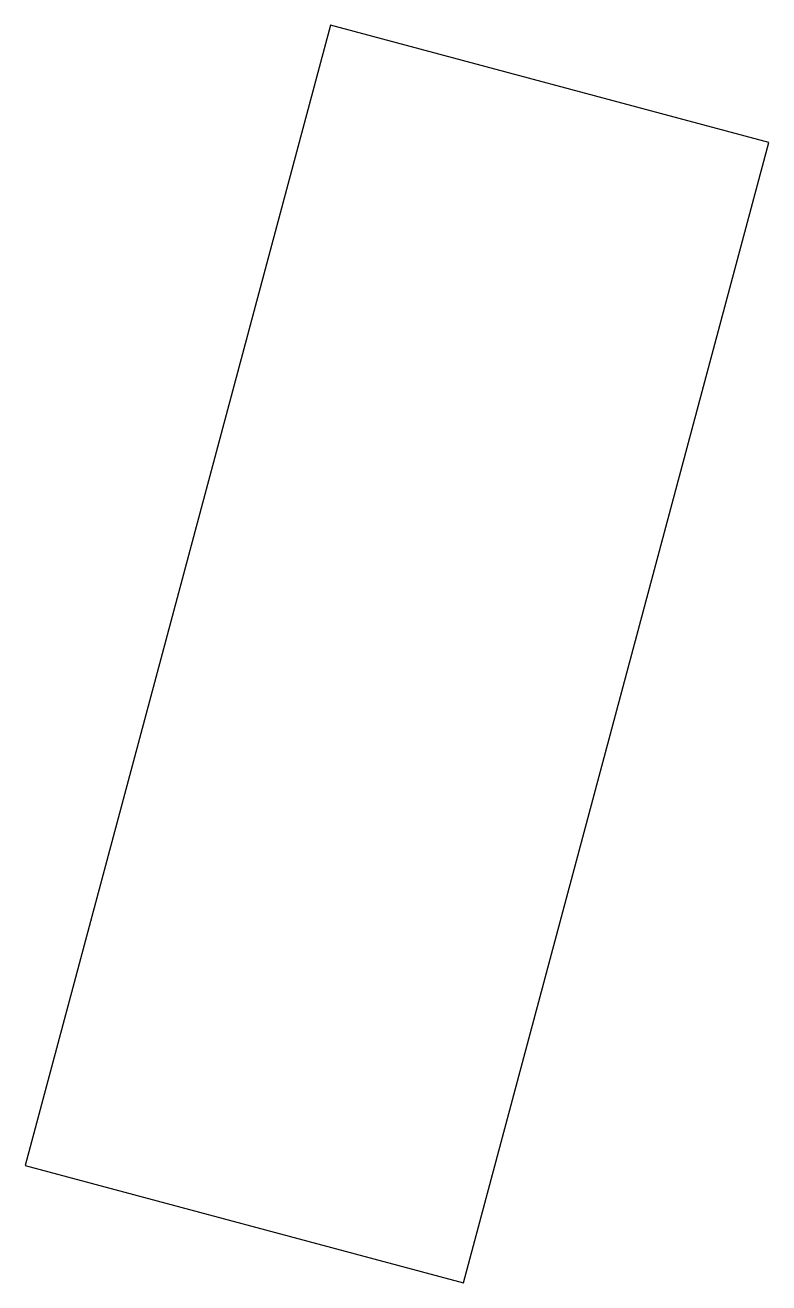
# Model space of a CAD drawing. Extents: x 125.2 to 156.4, y 33.3 to 86.1.
import ezdxf

# ---------------------------------------------------------------- set-up
doc = ezdxf.new("R2010")
doc.units = 0
doc.layers.add('BLACK', color=7, linetype='CONTINUOUS')

msp = doc.modelspace()

# ---------------------------------------------------------------- linework, layer by layer
at = {"layer": 'BLACK', "linetype": 'CONTINUOUS'}
for p, q in [((138.042, 86.0783), (125.222, 38.236)), ((156.443, 81.1478), (138.042, 86.0783)), ((143.623, 33.3055), (156.443, 81.1478)), ((125.222, 38.236), (143.623, 33.3055))]:
    msp.add_line(p, q, dxfattribs=at)

doc.saveas('drawing.dxf')
